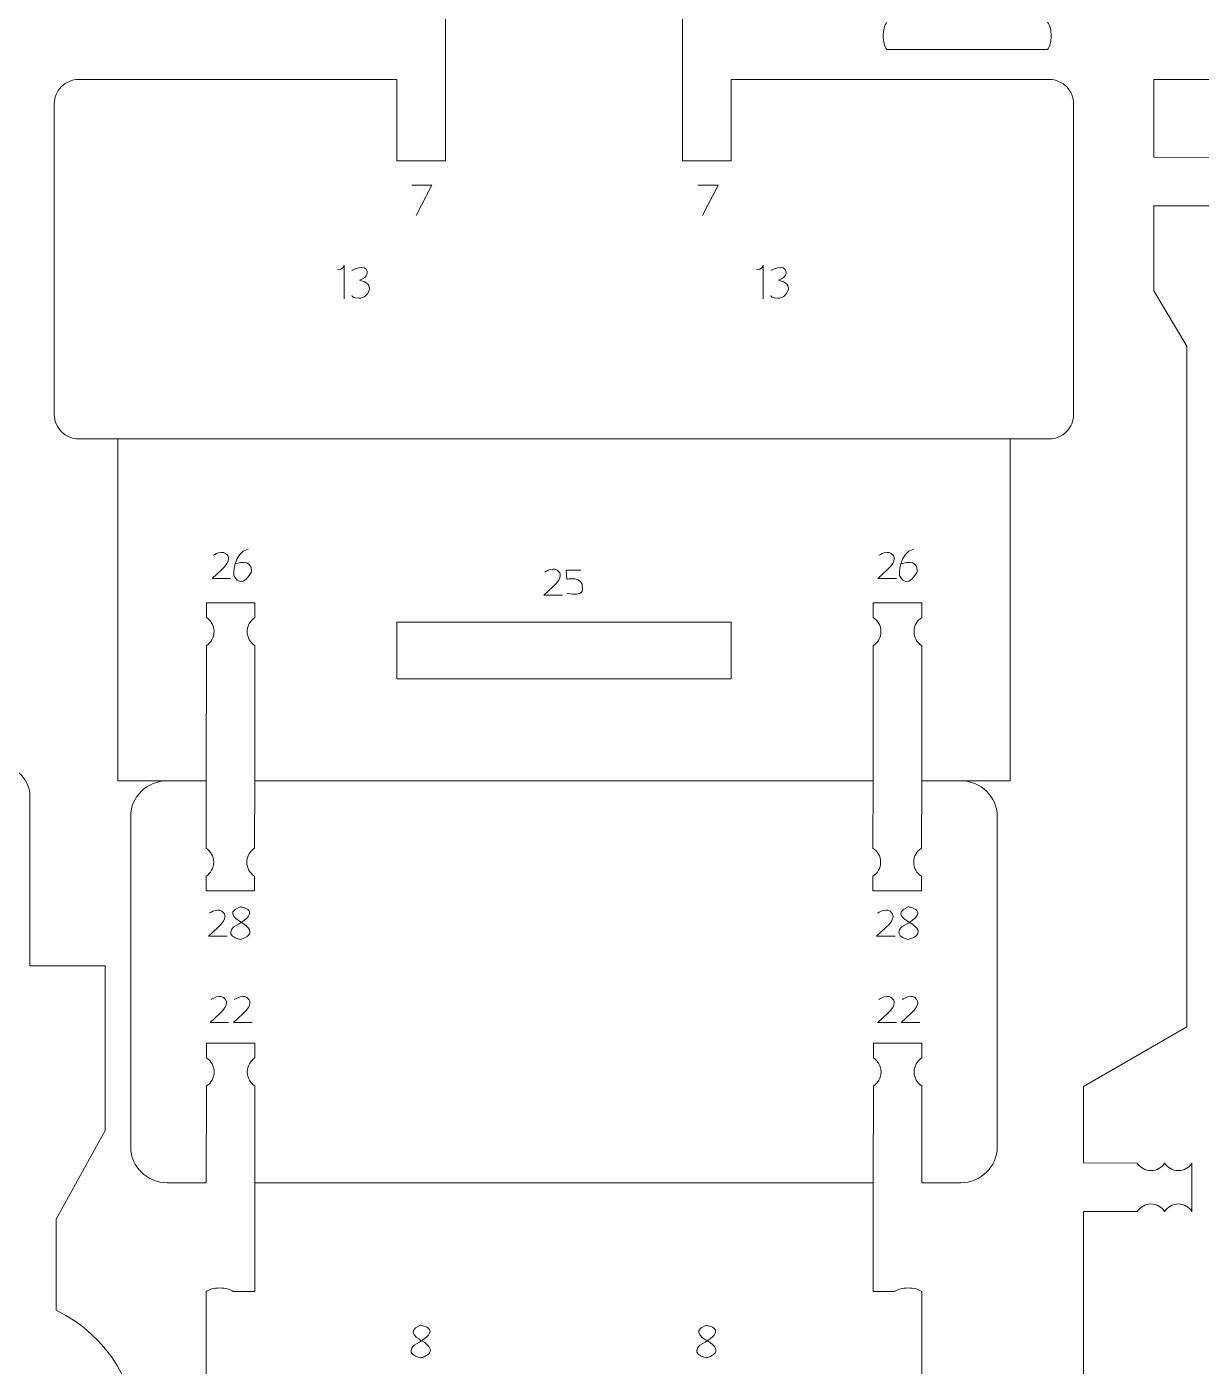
# Model space of a CAD drawing. Header units: centimetres. Extents: x -25 to 25, y -32.5 to 32.5.
# Drawn here: x -5.01 to 2.29, y -3.12 to 5.21 of the extents above; entities that cross this region are included whole.
import ezdxf

# ---------------------------------------------------------------- set-up
doc = ezdxf.new("R2010")
doc.units = ezdxf.units.CM
doc.header["$MEASUREMENT"] = 0
doc.layers.add('Capa 1', color=7, linetype='Continuous')

msp = doc.modelspace()

# ---------------------------------------------------------------- linework, layer by layer
at = {"layer": 'Capa 1', "color": 250, "lineweight": 9}
for points, knots in [([(-2.71258, 4.88007), (-2.71258, 4.88007), (-4.69207, 4.88007), (-4.69207, 4.88007), (-4.69207, 4.88007), (-4.73228, 4.88004), (-4.77084, 4.86405), (-4.79924, 4.8356), (-4.79924, 4.8356), (-4.82764, 4.80717), (-4.84357, 4.7688), (-4.84354, 4.7286), (-4.84354, 4.7286), (-4.84354, 4.7286), (-4.84354, 2.79654), (-4.84354, 2.79654), (-4.84354, 2.79654), (-4.84352, 2.75633), (-4.82753, 2.71777), (-4.7991, 2.68937), (-4.7991, 2.68937), (-4.77064, 2.66097), (-4.73228, 2.64504), (-4.69207, 2.64507), (-4.69207, 2.64507), (-4.69207, 2.64507), (-1.67285, 2.64507), (-1.67285, 2.64507), (-1.67285, 2.64507), (-1.67285, 2.64507), (1.34638, 2.64507), (1.34638, 2.64507), (1.34638, 2.64507), (1.38658, 2.64509), (1.42511, 2.66108), (1.45351, 2.68951), (1.45351, 2.68951), (1.48192, 2.71797), (1.49787, 2.75633), (1.49785, 2.79654), (1.49785, 2.79654), (1.49785, 2.79654), (1.49785, 4.7286), (1.49785, 4.7286), (1.49785, 4.7286), (1.49782, 4.7688), (1.48183, 4.80733), (1.45337, 4.83574), (1.45337, 4.83574), (1.42494, 4.86414), (1.38658, 4.8801), (1.34638, 4.88007), (1.34638, 4.88007), (1.34638, 4.88007), (-0.63312, 4.88007), (-0.63312, 4.88007), (-0.63312, 4.88007), (-0.63312, 4.88007), (-0.63312, 4.37519), (-0.63312, 4.37519), (-0.63312, 4.37519), (-0.63312, 4.37519), (-0.93606, 4.37519), (-0.93606, 4.37519), (-0.93606, 4.37519), (-0.93606, 4.37519), (-0.93606, 5.55662), (-0.93606, 5.55662), (-0.93606, 5.55662), (-0.93606, 5.55662), (-1.67285, 5.55662), (-1.67285, 5.55662), (-1.67285, 5.55662), (-1.67285, 5.55662), (-2.40967, 5.55662), (-2.40967, 5.55662), (-2.40967, 5.55662), (-2.40967, 5.55662), (-2.40967, 4.37519), (-2.40967, 4.37519), (-2.40967, 4.37519), (-2.40967, 4.37519), (-2.71258, 4.37519), (-2.71258, 4.37519), (-2.71258, 4.37519), (-2.71258, 4.37519), (-2.71258, 4.88007), (-2.71258, 4.88007)], [0, 0, 0, 0, 0.0434783, 0.0434783, 0.0434783, 0.0434783, 0.0869565, 0.0869565, 0.0869565, 0.0869565, 0.1304348, 0.1304348, 0.1304348, 0.1304348, 0.173913, 0.173913, 0.173913, 0.173913, 0.2173913, 0.2173913, 0.2173913, 0.2173913, 0.2608696, 0.2608696, 0.2608696, 0.2608696, 0.3043478, 0.3043478, 0.3043478, 0.3043478, 0.3478261, 0.3478261, 0.3478261, 0.3478261, 0.3913043, 0.3913043, 0.3913043, 0.3913043, 0.4347826, 0.4347826, 0.4347826, 0.4347826, 0.4782609, 0.4782609, 0.4782609, 0.4782609, 0.5217391, 0.5217391, 0.5217391, 0.5217391, 0.5652174, 0.5652174, 0.5652174, 0.5652174, 0.6086957, 0.6086957, 0.6086957, 0.6086957, 0.6521739, 0.6521739, 0.6521739, 0.6521739, 0.6956522, 0.6956522, 0.6956522, 0.6956522, 0.7391304, 0.7391304, 0.7391304, 0.7391304, 0.7826087, 0.7826087, 0.7826087, 0.7826087, 0.826087, 0.826087, 0.826087, 0.826087, 0.8695652, 0.8695652, 0.8695652, 0.8695652, 0.9130435, 0.9130435, 0.9130435, 0.9130435, 1, 1, 1, 1]), ([(3.02523, 4.3942), (3.02523, 4.3942), (1.99624, 4.39732), (1.99624, 4.39732), (1.99624, 4.39732), (1.99624, 4.39732), (1.99624, 4.8812), (1.99624, 4.8812), (1.99624, 4.8812), (1.99624, 4.8812), (4.12332, 4.8812), (4.12332, 4.8812)], [0, 0, 0, 0, 0.25, 0.25, 0.25, 0.25, 0.5, 0.5, 0.5, 0.5, 1, 1, 1, 1]), ([(1.89349, -1.86081), (1.89349, -1.86081), (1.55871, -1.85783), (1.55871, -1.85783), (1.55871, -1.85783), (1.55871, -1.85783), (1.55871, -1.38391), (1.55871, -1.38391), (1.55871, -1.38391), (1.55871, -1.38391), (2.20223, -1.01237), (2.20223, -1.01237), (2.20223, -1.01237), (2.20223, -1.01237), (2.20223, 3.22122), (2.20223, 3.22122), (2.20223, 3.22122), (2.20223, 3.22122), (1.99624, 3.56467), (1.99624, 3.56467), (1.99624, 3.56467), (1.99624, 3.56467), (1.99624, 4.09408), (1.99624, 4.09408), (1.99624, 4.09408), (1.99624, 4.09408), (2.89242, 4.09416), (2.89242, 4.09416), (2.89242, 4.09416), (3.00277, 4.09413), (2.96569, 4.09413), (3.02523, 4.09419)], [0, 0, 0, 0, 0.1111111, 0.1111111, 0.1111111, 0.1111111, 0.2222222, 0.2222222, 0.2222222, 0.2222222, 0.3333333, 0.3333333, 0.3333333, 0.3333333, 0.4444444, 0.4444444, 0.4444444, 0.4444444, 0.5555556, 0.5555556, 0.5555556, 0.5555556, 0.6666667, 0.6666667, 0.6666667, 0.6666667, 0.7777778, 0.7777778, 0.7777778, 0.7777778, 1, 1, 1, 1]), ([(-3.89692, 1.35873), (-3.89692, 1.35873), (-3.89853, 0.51801), (-3.89853, 0.51801), (-3.89853, 0.51801), (-3.89853, 0.51801), (-4.44814, 0.51801), (-4.44814, 0.51801), (-4.44814, 0.51801), (-4.44814, 0.51801), (-4.44814, 2.64507), (-4.44814, 2.64507)], [0, 0, 0, 0, 0.25, 0.25, 0.25, 0.25, 0.5, 0.5, 0.5, 0.5, 1, 1, 1, 1]), ([(1.10242, 2.64507), (1.10242, 2.64507), (1.10242, 0.51801), (1.10242, 0.51801), (1.10242, 0.51801), (1.10242, 0.51801), (0.55281, 0.51801), (0.55281, 0.51801), (0.55281, 0.51801), (0.55281, 0.51801), (0.55281, 1.35873), (0.55281, 1.35873)], [0, 0, 0, 0, 0.25, 0.25, 0.25, 0.25, 0.5, 0.5, 0.5, 0.5, 1, 1, 1, 1]), ([(-3.89693, 1.53324), (-3.89693, 1.53324), (-3.89704, 1.62484), (-3.89704, 1.62484), (-3.89704, 1.62484), (-3.89704, 1.62484), (-3.59559, 1.62484), (-3.59559, 1.62484), (-3.59559, 1.62484), (-3.59559, 1.62484), (-3.59559, 1.53322), (-3.59559, 1.53322)], [0, 0, 0, 0, 0.25, 0.25, 0.25, 0.25, 0.5, 0.5, 0.5, 0.5, 1, 1, 1, 1]), ([(0.25147, 1.53324), (0.25147, 1.53324), (0.25136, 1.62484), (0.25136, 1.62484), (0.25136, 1.62484), (0.25136, 1.62484), (0.55281, 1.62484), (0.55281, 1.62484), (0.55281, 1.62484), (0.55281, 1.62484), (0.55281, 1.53322), (0.55281, 1.53322)], [0, 0, 0, 0, 0.25, 0.25, 0.25, 0.25, 0.5, 0.5, 0.5, 0.5, 1, 1, 1, 1]), ([(-3.89693, 1.53323), (-3.86823, 1.5148), (-3.84921, 1.48261), (-3.84921, 1.44597), (-3.84921, 1.44597), (-3.84921, 1.40934), (-3.86823, 1.37714), (-3.89693, 1.35872)], [0, 0, 0, 0, 0.3333333, 0.3333333, 0.3333333, 0.3333333, 1, 1, 1, 1]), ([(-3.59559, 1.53323), (-3.62429, 1.5148), (-3.64331, 1.48261), (-3.64331, 1.44597), (-3.64331, 1.44597), (-3.64331, 1.40934), (-3.62429, 1.37714), (-3.59559, 1.35872)], [0, 0, 0, 0, 0.3333333, 0.3333333, 0.3333333, 0.3333333, 1, 1, 1, 1]), ([(-2.71258, 1.50526), (-2.71258, 1.50526), (-1.67285, 1.50526), (-1.67285, 1.50526), (-1.67285, 1.50526), (-1.67285, 1.50526), (-0.63312, 1.50526), (-0.63312, 1.50526), (-0.63312, 1.50526), (-0.63312, 1.50526), (-0.63312, 1.15196), (-0.63312, 1.15196), (-0.63312, 1.15196), (-0.63312, 1.15196), (-1.67285, 1.15196), (-1.67285, 1.15196), (-1.67285, 1.15196), (-1.67285, 1.15196), (-2.71258, 1.15196), (-2.71258, 1.15196), (-2.71258, 1.15196), (-2.71258, 1.15196), (-2.71258, 1.50526), (-2.71258, 1.50526)], [0, 0, 0, 0, 0.1428571, 0.1428571, 0.1428571, 0.1428571, 0.2857143, 0.2857143, 0.2857143, 0.2857143, 0.4285714, 0.4285714, 0.4285714, 0.4285714, 0.5714286, 0.5714286, 0.5714286, 0.5714286, 0.7142857, 0.7142857, 0.7142857, 0.7142857, 1, 1, 1, 1]), ([(0.25147, 1.53323), (0.28017, 1.5148), (0.29919, 1.48261), (0.29919, 1.44597), (0.29919, 1.44597), (0.29919, 1.40934), (0.28017, 1.37714), (0.25147, 1.35872)], [0, 0, 0, 0, 0.3333333, 0.3333333, 0.3333333, 0.3333333, 1, 1, 1, 1]), ([(0.55281, 1.53323), (0.52411, 1.5148), (0.50509, 1.48261), (0.50509, 1.44597), (0.50509, 1.44597), (0.50509, 1.40934), (0.52411, 1.37714), (0.55281, 1.35872)], [0, 0, 0, 0, 0.3333333, 0.3333333, 0.3333333, 0.3333333, 1, 1, 1, 1]), ([(0.25146, 1.35873), (0.25146, 1.35873), (0.24987, 0.51801), (0.24987, 0.51801), (0.24987, 0.51801), (0.24987, 0.51801), (-1.67285, 0.51801), (-1.67285, 0.51801), (-1.67285, 0.51801), (-1.67285, 0.51801), (-3.59559, 0.51801), (-3.59559, 0.51801), (-3.59559, 0.51801), (-3.59559, 0.51801), (-3.59559, 1.35873), (-3.59559, 1.35873)], [0, 0, 0, 0, 0.2, 0.2, 0.2, 0.2, 0.4, 0.4, 0.4, 0.4, 0.6, 0.6, 0.6, 0.6, 1, 1, 1, 1]), ([(-3.89621, -1.38058), (-3.89621, -1.38058), (-3.89853, -1.98263), (-3.89853, -1.98263), (-3.89853, -1.98263), (-3.89853, -1.98263), (-4.14093, -1.98263), (-4.14093, -1.98263), (-4.14093, -1.98263), (-4.14093, -1.98263), (-4.16409, -1.98146), (-4.16409, -1.98146), (-4.16409, -1.98146), (-4.16409, -1.98146), (-4.18658, -1.97808), (-4.18658, -1.97808), (-4.18658, -1.97808), (-4.18658, -1.97808), (-4.20828, -1.97259), (-4.20828, -1.97259), (-4.20828, -1.97259), (-4.20828, -1.97259), (-4.22912, -1.96511), (-4.22912, -1.96511), (-4.22912, -1.96511), (-4.22912, -1.96511), (-4.24896, -1.95571), (-4.24896, -1.95571), (-4.24896, -1.95571), (-4.24896, -1.95571), (-4.26771, -1.94458), (-4.26771, -1.94458), (-4.26771, -1.94458), (-4.26771, -1.94458), (-4.2852, -1.93174), (-4.2852, -1.93174), (-4.2852, -1.93174), (-4.2852, -1.93174), (-4.30133, -1.9174), (-4.30133, -1.9174), (-4.30133, -1.9174), (-4.30133, -1.9174), (-4.31603, -1.90158), (-4.31603, -1.90158), (-4.31603, -1.90158), (-4.31603, -1.90158), (-4.32912, -1.88448), (-4.32912, -1.88448), (-4.32912, -1.88448), (-4.32912, -1.88448), (-4.34053, -1.86618), (-4.34053, -1.86618), (-4.34053, -1.86618), (-4.34053, -1.86618), (-4.35013, -1.84676), (-4.35013, -1.84676), (-4.35013, -1.84676), (-4.35013, -1.84676), (-4.3578, -1.82636), (-4.3578, -1.82636), (-4.3578, -1.82636), (-4.3578, -1.82636), (-4.36341, -1.8051), (-4.36341, -1.8051), (-4.36341, -1.8051), (-4.36341, -1.8051), (-4.36687, -1.78312), (-4.36687, -1.78312), (-4.36687, -1.78312), (-4.36687, -1.78312), (-4.36804, -1.76046), (-4.36804, -1.76046), (-4.36804, -1.76046), (-4.36804, -1.76046), (-4.36804, 0.29584), (-4.36804, 0.29584), (-4.36804, 0.29584), (-4.36804, 0.29584), (-4.36687, 0.3185), (-4.36687, 0.3185), (-4.36687, 0.3185), (-4.36687, 0.3185), (-4.36341, 0.34051), (-4.36341, 0.34051), (-4.36341, 0.34051), (-4.36341, 0.34051), (-4.3578, 0.36174), (-4.3578, 0.36174), (-4.3578, 0.36174), (-4.3578, 0.36174), (-4.35013, 0.38214), (-4.35013, 0.38214), (-4.35013, 0.38214), (-4.35013, 0.38214), (-4.34053, 0.40155), (-4.34053, 0.40155), (-4.34053, 0.40155), (-4.34053, 0.40155), (-4.32912, 0.41986), (-4.32912, 0.41986), (-4.32912, 0.41986), (-4.32912, 0.41986), (-4.31603, 0.43699), (-4.31603, 0.43699), (-4.31603, 0.43699), (-4.31603, 0.43699), (-4.30133, 0.45278), (-4.30133, 0.45278), (-4.30133, 0.45278), (-4.30133, 0.45278), (-4.2852, 0.46712), (-4.2852, 0.46712), (-4.2852, 0.46712), (-4.2852, 0.46712), (-4.26771, 0.47995), (-4.26771, 0.47995), (-4.26771, 0.47995), (-4.26771, 0.47995), (-4.24896, 0.49111), (-4.24896, 0.49111), (-4.24896, 0.49111), (-4.24896, 0.49111), (-4.22912, 0.50049), (-4.22912, 0.50049), (-4.22912, 0.50049), (-4.22912, 0.50049), (-4.20828, 0.50799), (-4.20828, 0.50799), (-4.20828, 0.50799), (-4.20828, 0.50799), (-4.18658, 0.51346), (-4.18658, 0.51346), (-4.18658, 0.51346), (-4.18658, 0.51346), (-4.16409, 0.51687), (-4.16409, 0.51687), (-4.16409, 0.51687), (-4.16409, 0.51687), (-4.14093, 0.51801), (-4.14093, 0.51801)], [0, 0, 0, 0, 0.0277778, 0.0277778, 0.0277778, 0.0277778, 0.0555556, 0.0555556, 0.0555556, 0.0555556, 0.0833333, 0.0833333, 0.0833333, 0.0833333, 0.1111111, 0.1111111, 0.1111111, 0.1111111, 0.1388889, 0.1388889, 0.1388889, 0.1388889, 0.1666667, 0.1666667, 0.1666667, 0.1666667, 0.1944444, 0.1944444, 0.1944444, 0.1944444, 0.2222222, 0.2222222, 0.2222222, 0.2222222, 0.25, 0.25, 0.25, 0.25, 0.2777778, 0.2777778, 0.2777778, 0.2777778, 0.3055556, 0.3055556, 0.3055556, 0.3055556, 0.3333333, 0.3333333, 0.3333333, 0.3333333, 0.3611111, 0.3611111, 0.3611111, 0.3611111, 0.3888889, 0.3888889, 0.3888889, 0.3888889, 0.4166667, 0.4166667, 0.4166667, 0.4166667, 0.4444444, 0.4444444, 0.4444444, 0.4444444, 0.4722222, 0.4722222, 0.4722222, 0.4722222, 0.5, 0.5, 0.5, 0.5, 0.5277778, 0.5277778, 0.5277778, 0.5277778, 0.5555556, 0.5555556, 0.5555556, 0.5555556, 0.5833333, 0.5833333, 0.5833333, 0.5833333, 0.6111111, 0.6111111, 0.6111111, 0.6111111, 0.6388889, 0.6388889, 0.6388889, 0.6388889, 0.6666667, 0.6666667, 0.6666667, 0.6666667, 0.6944444, 0.6944444, 0.6944444, 0.6944444, 0.7222222, 0.7222222, 0.7222222, 0.7222222, 0.75, 0.75, 0.75, 0.75, 0.7777778, 0.7777778, 0.7777778, 0.7777778, 0.8055556, 0.8055556, 0.8055556, 0.8055556, 0.8333333, 0.8333333, 0.8333333, 0.8333333, 0.8611111, 0.8611111, 0.8611111, 0.8611111, 0.8888889, 0.8888889, 0.8888889, 0.8888889, 0.9166667, 0.9166667, 0.9166667, 0.9166667, 0.9444444, 0.9444444, 0.9444444, 0.9444444, 1, 1, 1, 1]), ([(0.79524, 0.51801), (0.79524, 0.51801), (0.81836, 0.51687), (0.81836, 0.51687), (0.81836, 0.51687), (0.81836, 0.51687), (0.84085, 0.51346), (0.84085, 0.51346), (0.84085, 0.51346), (0.84085, 0.51346), (0.86259, 0.50799), (0.86259, 0.50799), (0.86259, 0.50799), (0.86259, 0.50799), (0.88343, 0.50049), (0.88343, 0.50049), (0.88343, 0.50049), (0.88343, 0.50049), (0.90326, 0.49111), (0.90326, 0.49111), (0.90326, 0.49111), (0.90326, 0.49111), (0.92199, 0.47995), (0.92199, 0.47995), (0.92199, 0.47995), (0.92199, 0.47995), (0.93948, 0.46712), (0.93948, 0.46712), (0.93948, 0.46712), (0.93948, 0.46712), (0.95563, 0.45278), (0.95563, 0.45278), (0.95563, 0.45278), (0.95563, 0.45278), (0.97031, 0.43699), (0.97031, 0.43699), (0.97031, 0.43699), (0.97031, 0.43699), (0.98342, 0.41986), (0.98342, 0.41986), (0.98342, 0.41986), (0.98342, 0.41986), (0.99483, 0.40155), (0.99483, 0.40155), (0.99483, 0.40155), (0.99483, 0.40155), (1.0044, 0.38214), (1.0044, 0.38214), (1.0044, 0.38214), (1.0044, 0.38214), (1.01208, 0.36174), (1.01208, 0.36174), (1.01208, 0.36174), (1.01208, 0.36174), (1.01771, 0.34051), (1.01771, 0.34051), (1.01771, 0.34051), (1.01771, 0.34051), (1.02114, 0.3185), (1.02114, 0.3185), (1.02114, 0.3185), (1.02114, 0.3185), (1.02234, 0.29584), (1.02234, 0.29584), (1.02234, 0.29584), (1.02234, 0.29584), (1.02234, -1.76046), (1.02234, -1.76046), (1.02234, -1.76046), (1.02234, -1.76046), (1.02114, -1.78312), (1.02114, -1.78312), (1.02114, -1.78312), (1.02114, -1.78312), (1.01771, -1.8051), (1.01771, -1.8051), (1.01771, -1.8051), (1.01771, -1.8051), (1.01208, -1.82636), (1.01208, -1.82636), (1.01208, -1.82636), (1.01208, -1.82636), (1.0044, -1.84676), (1.0044, -1.84676), (1.0044, -1.84676), (1.0044, -1.84676), (0.99483, -1.86618), (0.99483, -1.86618), (0.99483, -1.86618), (0.99483, -1.86618), (0.98342, -1.88448), (0.98342, -1.88448), (0.98342, -1.88448), (0.98342, -1.88448), (0.97031, -1.90158), (0.97031, -1.90158), (0.97031, -1.90158), (0.97031, -1.90158), (0.95563, -1.9174), (0.95563, -1.9174), (0.95563, -1.9174), (0.95563, -1.9174), (0.93948, -1.93174), (0.93948, -1.93174), (0.93948, -1.93174), (0.93948, -1.93174), (0.92199, -1.94458), (0.92199, -1.94458), (0.92199, -1.94458), (0.92199, -1.94458), (0.90326, -1.95571), (0.90326, -1.95571), (0.90326, -1.95571), (0.90326, -1.95571), (0.88343, -1.96511), (0.88343, -1.96511), (0.88343, -1.96511), (0.88343, -1.96511), (0.86259, -1.97259), (0.86259, -1.97259), (0.86259, -1.97259), (0.86259, -1.97259), (0.84085, -1.97808), (0.84085, -1.97808), (0.84085, -1.97808), (0.84085, -1.97808), (0.81836, -1.98146), (0.81836, -1.98146), (0.81836, -1.98146), (0.81836, -1.98146), (0.79524, -1.98263), (0.79524, -1.98263), (0.79524, -1.98263), (0.79524, -1.98263), (0.55281, -1.98263), (0.55281, -1.98263), (0.55281, -1.98263), (0.55281, -1.98263), (0.55353, -1.38058), (0.55353, -1.38058)], [0, 0, 0, 0, 0.0277778, 0.0277778, 0.0277778, 0.0277778, 0.0555556, 0.0555556, 0.0555556, 0.0555556, 0.0833333, 0.0833333, 0.0833333, 0.0833333, 0.1111111, 0.1111111, 0.1111111, 0.1111111, 0.1388889, 0.1388889, 0.1388889, 0.1388889, 0.1666667, 0.1666667, 0.1666667, 0.1666667, 0.1944444, 0.1944444, 0.1944444, 0.1944444, 0.2222222, 0.2222222, 0.2222222, 0.2222222, 0.25, 0.25, 0.25, 0.25, 0.2777778, 0.2777778, 0.2777778, 0.2777778, 0.3055556, 0.3055556, 0.3055556, 0.3055556, 0.3333333, 0.3333333, 0.3333333, 0.3333333, 0.3611111, 0.3611111, 0.3611111, 0.3611111, 0.3888889, 0.3888889, 0.3888889, 0.3888889, 0.4166667, 0.4166667, 0.4166667, 0.4166667, 0.4444444, 0.4444444, 0.4444444, 0.4444444, 0.4722222, 0.4722222, 0.4722222, 0.4722222, 0.5, 0.5, 0.5, 0.5, 0.5277778, 0.5277778, 0.5277778, 0.5277778, 0.5555556, 0.5555556, 0.5555556, 0.5555556, 0.5833333, 0.5833333, 0.5833333, 0.5833333, 0.6111111, 0.6111111, 0.6111111, 0.6111111, 0.6388889, 0.6388889, 0.6388889, 0.6388889, 0.6666667, 0.6666667, 0.6666667, 0.6666667, 0.6944444, 0.6944444, 0.6944444, 0.6944444, 0.7222222, 0.7222222, 0.7222222, 0.7222222, 0.75, 0.75, 0.75, 0.75, 0.7777778, 0.7777778, 0.7777778, 0.7777778, 0.8055556, 0.8055556, 0.8055556, 0.8055556, 0.8333333, 0.8333333, 0.8333333, 0.8333333, 0.8611111, 0.8611111, 0.8611111, 0.8611111, 0.8888889, 0.8888889, 0.8888889, 0.8888889, 0.9166667, 0.9166667, 0.9166667, 0.9166667, 0.9444444, 0.9444444, 0.9444444, 0.9444444, 1, 1, 1, 1]), ([(-3.89914, -0.07588), (-3.87044, -0.05745), (-3.85142, -0.02526), (-3.85142, 0.01138), (-3.85142, 0.01138), (-3.85142, 0.04801), (-3.87044, 0.08021), (-3.89914, 0.09863)], [0, 0, 0, 0, 0.3333333, 0.3333333, 0.3333333, 0.3333333, 1, 1, 1, 1]), ([(-3.5978, -0.07588), (-3.6265, -0.05745), (-3.64552, -0.02526), (-3.64552, 0.01138), (-3.64552, 0.01138), (-3.64552, 0.04801), (-3.6265, 0.08021), (-3.5978, 0.09863)], [0, 0, 0, 0, 0.3333333, 0.3333333, 0.3333333, 0.3333333, 1, 1, 1, 1]), ([(0.24926, -0.07588), (0.27796, -0.05745), (0.29698, -0.02526), (0.29698, 0.01138), (0.29698, 0.01138), (0.29698, 0.04801), (0.27796, 0.08021), (0.24926, 0.09863)], [0, 0, 0, 0, 0.3333333, 0.3333333, 0.3333333, 0.3333333, 1, 1, 1, 1]), ([(0.5506, -0.07588), (0.5219, -0.05745), (0.50288, -0.02526), (0.50288, 0.01138), (0.50288, 0.01138), (0.50288, 0.04801), (0.5219, 0.08021), (0.5506, 0.09863)], [0, 0, 0, 0, 0.3333333, 0.3333333, 0.3333333, 0.3333333, 1, 1, 1, 1]), ([(-3.89914, -0.07589), (-3.89914, -0.07589), (-3.89925, -0.16749), (-3.89925, -0.16749), (-3.89925, -0.16749), (-3.89925, -0.16749), (-3.5978, -0.16749), (-3.5978, -0.16749), (-3.5978, -0.16749), (-3.5978, -0.16749), (-3.5978, -0.07587), (-3.5978, -0.07587)], [0, 0, 0, 0, 0.25, 0.25, 0.25, 0.25, 0.5, 0.5, 0.5, 0.5, 1, 1, 1, 1]), ([(0.24926, -0.07589), (0.24926, -0.07589), (0.24915, -0.16749), (0.24915, -0.16749), (0.24915, -0.16749), (0.24915, -0.16749), (0.5506, -0.16749), (0.5506, -0.16749), (0.5506, -0.16749), (0.5506, -0.16749), (0.5506, -0.07587), (0.5506, -0.07587)], [0, 0, 0, 0, 0.25, 0.25, 0.25, 0.25, 0.5, 0.5, 0.5, 0.5, 1, 1, 1, 1]), ([(-3.89621, -1.20606), (-3.89621, -1.20606), (-3.89632, -1.11446), (-3.89632, -1.11446), (-3.89632, -1.11446), (-3.89632, -1.11446), (-3.59487, -1.11446), (-3.59487, -1.11446), (-3.59487, -1.11446), (-3.59487, -1.11446), (-3.59487, -1.20608), (-3.59487, -1.20608)], [0, 0, 0, 0, 0.25, 0.25, 0.25, 0.25, 0.5, 0.5, 0.5, 0.5, 1, 1, 1, 1]), ([(0.25219, -1.20606), (0.25219, -1.20606), (0.25208, -1.11446), (0.25208, -1.11446), (0.25208, -1.11446), (0.25208, -1.11446), (0.55353, -1.11446), (0.55353, -1.11446), (0.55353, -1.11446), (0.55353, -1.11446), (0.55353, -1.20608), (0.55353, -1.20608)], [0, 0, 0, 0, 0.25, 0.25, 0.25, 0.25, 0.5, 0.5, 0.5, 0.5, 1, 1, 1, 1]), ([(-3.89621, -1.20607), (-3.86751, -1.2245), (-3.84849, -1.25669), (-3.84849, -1.29333), (-3.84849, -1.29333), (-3.84849, -1.32996), (-3.86751, -1.36216), (-3.89621, -1.38058)], [0, 0, 0, 0, 0.3333333, 0.3333333, 0.3333333, 0.3333333, 1, 1, 1, 1]), ([(-3.59487, -1.20607), (-3.62357, -1.2245), (-3.64259, -1.25669), (-3.64259, -1.29333), (-3.64259, -1.29333), (-3.64259, -1.32996), (-3.62357, -1.36216), (-3.59487, -1.38058)], [0, 0, 0, 0, 0.3333333, 0.3333333, 0.3333333, 0.3333333, 1, 1, 1, 1]), ([(0.25219, -1.20607), (0.28089, -1.2245), (0.29991, -1.25669), (0.29991, -1.29333), (0.29991, -1.29333), (0.29991, -1.32996), (0.28089, -1.36216), (0.25219, -1.38058)], [0, 0, 0, 0, 0.3333333, 0.3333333, 0.3333333, 0.3333333, 1, 1, 1, 1]), ([(0.55353, -1.20607), (0.52483, -1.2245), (0.50581, -1.25669), (0.50581, -1.29333), (0.50581, -1.29333), (0.50581, -1.32996), (0.52483, -1.36216), (0.55353, -1.38058)], [0, 0, 0, 0, 0.3333333, 0.3333333, 0.3333333, 0.3333333, 1, 1, 1, 1]), ([(1.89349, -1.86081), (1.91144, -1.88851), (1.94283, -1.90687), (1.97855, -1.90687), (1.97855, -1.90687), (2.01426, -1.90687), (2.04565, -1.88851), (2.06361, -1.86081)], [0, 0, 0, 0, 0.3333333, 0.3333333, 0.3333333, 0.3333333, 1, 1, 1, 1]), ([(2.06361, -1.86081), (2.08157, -1.88851), (2.11296, -1.90687), (2.14867, -1.90687), (2.14867, -1.90687), (2.18439, -1.90687), (2.21578, -1.88851), (2.23373, -1.86081), (2.23373, -1.86081), (2.23373, -1.86081), (2.23374, -2.16082), (2.23374, -2.16082)], [0, 0, 0, 0, 0.25, 0.25, 0.25, 0.25, 0.5, 0.5, 0.5, 0.5, 1, 1, 1, 1]), ([(0.38438, -2.66002), (0.38438, -2.66002), (0.24987, -2.66002), (0.24987, -2.66002), (0.24987, -2.66002), (0.24987, -2.66002), (0.24987, -1.98263), (0.24987, -1.98263), (0.24987, -1.98263), (0.24987, -1.98263), (-1.67285, -1.98263), (-1.67285, -1.98263), (-1.67285, -1.98263), (-1.67285, -1.98263), (-3.59559, -1.98263), (-3.59559, -1.98263), (-3.59559, -1.98263), (-3.59559, -1.98263), (-3.59559, -2.66002), (-3.59559, -2.66002), (-3.59559, -2.66002), (-3.59559, -2.66002), (-3.7301, -2.66002), (-3.7301, -2.66002)], [0, 0, 0, 0, 0.1428571, 0.1428571, 0.1428571, 0.1428571, 0.2857143, 0.2857143, 0.2857143, 0.2857143, 0.4285714, 0.4285714, 0.4285714, 0.4285714, 0.5714286, 0.5714286, 0.5714286, 0.5714286, 0.7142857, 0.7142857, 0.7142857, 0.7142857, 1, 1, 1, 1]), ([(2.05433, -6.80044), (2.05433, -6.80044), (2.05433, -7.4129), (2.05433, -7.4129), (2.05433, -7.4129), (2.05433, -7.4129), (1.68493, -7.4129), (1.68493, -7.4129), (1.68493, -7.4129), (1.65145, -7.4129), (1.61933, -7.39957), (1.59565, -7.37585), (1.59565, -7.37585), (1.57199, -7.35217), (1.55871, -7.32019), (1.55871, -7.28668), (1.55871, -7.28668), (1.55871, -7.28668), (1.55871, -2.16082), (1.55871, -2.16082), (1.55871, -2.16082), (1.55871, -2.16082), (1.89349, -2.16082), (1.89349, -2.16082)], [0, 0, 0, 0, 0.1428571, 0.1428571, 0.1428571, 0.1428571, 0.2857143, 0.2857143, 0.2857143, 0.2857143, 0.4285714, 0.4285714, 0.4285714, 0.4285714, 0.5714286, 0.5714286, 0.5714286, 0.5714286, 0.7142857, 0.7142857, 0.7142857, 0.7142857, 1, 1, 1, 1]), ([(1.89349, -2.16082), (1.91145, -2.13312), (1.94284, -2.11476), (1.97856, -2.11476), (1.97856, -2.11476), (2.01427, -2.11476), (2.04566, -2.13312), (2.06362, -2.16082)], [0, 0, 0, 0, 0.3333333, 0.3333333, 0.3333333, 0.3333333, 1, 1, 1, 1]), ([(2.06362, -2.16082), (2.08158, -2.13312), (2.11297, -2.11476), (2.14868, -2.11476), (2.14868, -2.11476), (2.18439, -2.11476), (2.21578, -2.13312), (2.23374, -2.16082)], [0, 0, 0, 0, 0.3333333, 0.3333333, 0.3333333, 0.3333333, 1, 1, 1, 1]), ([(-3.89853, -2.66002), (-3.88075, -2.64617), (-3.84967, -2.63699), (-3.81431, -2.63699), (-3.81431, -2.63699), (-3.77895, -2.63699), (-3.74787, -2.64617), (-3.73009, -2.66002)], [0, 0, 0, 0, 0.3333333, 0.3333333, 0.3333333, 0.3333333, 1, 1, 1, 1]), ([(0.38437, -2.66002), (0.40215, -2.64617), (0.43323, -2.63699), (0.46859, -2.63699), (0.46859, -2.63699), (0.50395, -2.63699), (0.53503, -2.64617), (0.55281, -2.66002)], [0, 0, 0, 0, 0.3333333, 0.3333333, 0.3333333, 0.3333333, 1, 1, 1, 1])]:
    msp.add_open_spline(points, degree=3, knots=knots, dxfattribs=at)
at = {"layer": 'Capa 1', "color": 250, "lineweight": 20}
for points in [[(0.33541, 5.06759), (0.32156, 5.08537), (0.3124, 5.11646), (0.31241, 5.15182), (0.31241, 5.15182), (0.31242, 5.18717), (0.32161, 5.21826), (0.33547, 5.23603)], [(1.33541, 5.06759), (1.34927, 5.08536), (1.35845, 5.11644), (1.35846, 5.1518), (1.35846, 5.1518), (1.35847, 5.18716), (1.34931, 5.21824), (1.33546, 5.23603)]]:
    msp.add_open_spline(points, degree=3, knots=[0, 0, 0, 0, 0.3333333, 0.3333333, 0.3333333, 0.3333333, 1, 1, 1, 1], dxfattribs=at)
msp.add_open_spline([(1.33541, 5.06759), (1.33541, 5.06759), (0.33541, 5.06759), (0.33541, 5.06759)], degree=3, dxfattribs=at)
at = {"layer": 'Capa 1', "color": 22, "lineweight": 5}
for points, knots in [([(-2.62007, 4.22279), (-2.62007, 4.22279), (-2.49481, 4.22279), (-2.49481, 4.22279), (-2.49481, 4.22279), (-2.49481, 4.22279), (-2.59203, 4.03321), (-2.59203, 4.03321)], [0, 0, 0, 0, 0.3333333, 0.3333333, 0.3333333, 0.3333333, 1, 1, 1, 1]), ([(-0.83854, 4.22279), (-0.83854, 4.22279), (-0.71328, 4.22279), (-0.71328, 4.22279), (-0.71328, 4.22279), (-0.71328, 4.22279), (-0.8105, 4.03321), (-0.8105, 4.03321)], [0, 0, 0, 0, 0.3333333, 0.3333333, 0.3333333, 0.3333333, 1, 1, 1, 1]), ([(-2.99272, 3.53621), (-2.99272, 3.53621), (-2.98549, 3.51773), (-2.94944, 3.51893), (-2.94944, 3.51893), (-2.93073, 3.51955), (-2.91733, 3.52624), (-2.90761, 3.53389), (-2.90761, 3.53389), (-2.88391, 3.55259), (-2.88269, 3.58163), (-2.88269, 3.58163), (-2.88269, 3.58163), (-2.88391, 3.62334), (-2.94513, 3.63138), (-2.94513, 3.63138), (-2.94513, 3.63138), (-2.88517, 3.65367), (-2.89754, 3.6858), (-2.89754, 3.6858), (-2.89754, 3.6858), (-2.90618, 3.73523), (-2.99272, 3.69324), (-2.99272, 3.69324)], [0, 0, 0, 0, 0.1428571, 0.1428571, 0.1428571, 0.1428571, 0.2857143, 0.2857143, 0.2857143, 0.2857143, 0.4285714, 0.4285714, 0.4285714, 0.4285714, 0.5714286, 0.5714286, 0.5714286, 0.5714286, 0.7142857, 0.7142857, 0.7142857, 0.7142857, 1, 1, 1, 1]), ([(-0.38645, 3.53621), (-0.38645, 3.53621), (-0.37922, 3.51773), (-0.34317, 3.51893), (-0.34317, 3.51893), (-0.32446, 3.51955), (-0.31106, 3.52624), (-0.30134, 3.53389), (-0.30134, 3.53389), (-0.27764, 3.55259), (-0.27642, 3.58163), (-0.27642, 3.58163), (-0.27642, 3.58163), (-0.27764, 3.62334), (-0.33886, 3.63138), (-0.33886, 3.63138), (-0.33886, 3.63138), (-0.2789, 3.65367), (-0.29127, 3.6858), (-0.29127, 3.6858), (-0.29127, 3.6858), (-0.29991, 3.73523), (-0.38645, 3.69324), (-0.38645, 3.69324)], [0, 0, 0, 0, 0.1428571, 0.1428571, 0.1428571, 0.1428571, 0.2857143, 0.2857143, 0.2857143, 0.2857143, 0.4285714, 0.4285714, 0.4285714, 0.4285714, 0.5714286, 0.5714286, 0.5714286, 0.5714286, 0.7142857, 0.7142857, 0.7142857, 0.7142857, 1, 1, 1, 1]), ([(-3.85527, 1.92037), (-3.85527, 1.92037), (-3.79344, 1.96118), (-3.76628, 1.92037), (-3.76628, 1.92037), (-3.76628, 1.92037), (-3.73536, 1.88947), (-3.80335, 1.83013)], [0, 0, 0, 0, 0.3333333, 0.3333333, 0.3333333, 0.3333333, 1, 1, 1, 1]), ([(-3.71548, 1.86725), (-3.71548, 1.86725), (-3.61164, 1.9078), (-3.61659, 1.81914), (-3.61659, 1.81914), (-3.61659, 1.81914), (-3.67178, 1.69737), (-3.72704, 1.79306), (-3.72704, 1.79306), (-3.72704, 1.79306), (-3.73198, 1.93813), (-3.63807, 1.95789)], [0, 0, 0, 0, 0.25, 0.25, 0.25, 0.25, 0.5, 0.5, 0.5, 0.5, 1, 1, 1, 1]), ([(0.28578, 1.92037), (0.28578, 1.92037), (0.34761, 1.96118), (0.37477, 1.92037), (0.37477, 1.92037), (0.37477, 1.92037), (0.40569, 1.88947), (0.3377, 1.83013)], [0, 0, 0, 0, 0.3333333, 0.3333333, 0.3333333, 0.3333333, 1, 1, 1, 1]), ([(0.42557, 1.86725), (0.42557, 1.86725), (0.52941, 1.9078), (0.52446, 1.81914), (0.52446, 1.81914), (0.52446, 1.81914), (0.46927, 1.69737), (0.41401, 1.79306), (0.41401, 1.79306), (0.41401, 1.79306), (0.40907, 1.93813), (0.50298, 1.95789)], [0, 0, 0, 0, 0.25, 0.25, 0.25, 0.25, 0.5, 0.5, 0.5, 0.5, 1, 1, 1, 1]), ([(-1.79184, 1.81629), (-1.79184, 1.81629), (-1.73001, 1.8571), (-1.70285, 1.81629), (-1.70285, 1.81629), (-1.70285, 1.81629), (-1.67193, 1.78539), (-1.73992, 1.72605)], [0, 0, 0, 0, 0.3333333, 0.3333333, 0.3333333, 0.3333333, 1, 1, 1, 1]), ([(-3.80335, 1.83013), (-3.80335, 1.83013), (-3.86143, 1.77575), (-3.86143, 1.77575), (-3.86143, 1.77575), (-3.86143, 1.77575), (-3.74611, 1.77575), (-3.74611, 1.77575)], [0, 0, 0, 0, 0.3333333, 0.3333333, 0.3333333, 0.3333333, 1, 1, 1, 1]), ([(-1.56765, 1.82726), (-1.56765, 1.82726), (-1.65912, 1.82781), (-1.65912, 1.82781), (-1.65912, 1.82781), (-1.65912, 1.82781), (-1.65583, 1.77143), (-1.65583, 1.77143)], [0, 0, 0, 0, 0.3333333, 0.3333333, 0.3333333, 0.3333333, 1, 1, 1, 1]), ([(-1.65583, 1.77143), (-1.65583, 1.77143), (-1.55074, 1.79549), (-1.55692, 1.71426), (-1.55692, 1.71426), (-1.55692, 1.71426), (-1.54581, 1.65857), (-1.65583, 1.68578)], [0, 0, 0, 0, 0.3333333, 0.3333333, 0.3333333, 0.3333333, 1, 1, 1, 1]), ([(0.3377, 1.83013), (0.3377, 1.83013), (0.27962, 1.77575), (0.27962, 1.77575), (0.27962, 1.77575), (0.27962, 1.77575), (0.39494, 1.77575), (0.39494, 1.77575)], [0, 0, 0, 0, 0.3333333, 0.3333333, 0.3333333, 0.3333333, 1, 1, 1, 1]), ([(-1.73992, 1.72605), (-1.73992, 1.72605), (-1.798, 1.67167), (-1.798, 1.67167), (-1.798, 1.67167), (-1.798, 1.67167), (-1.68268, 1.67167), (-1.68268, 1.67167)], [0, 0, 0, 0, 0.3333333, 0.3333333, 0.3333333, 0.3333333, 1, 1, 1, 1]), ([(-3.87781, -0.30474), (-3.87781, -0.30474), (-3.81598, -0.26393), (-3.78882, -0.30474), (-3.78882, -0.30474), (-3.78882, -0.30474), (-3.7579, -0.33564), (-3.82589, -0.39498)], [0, 0, 0, 0, 0.3333333, 0.3333333, 0.3333333, 0.3333333, 1, 1, 1, 1]), ([(-3.68245, -0.36073), (-3.68245, -0.36073), (-3.79426, -0.30702), (-3.68719, -0.26655), (-3.68719, -0.26655), (-3.68719, -0.26655), (-3.53049, -0.28773), (-3.7265, -0.3904), (-3.7265, -0.3904), (-3.7265, -0.3904), (-3.79016, -0.44577), (-3.68685, -0.46941), (-3.68685, -0.46941), (-3.68685, -0.46941), (-3.55344, -0.43811), (-3.68245, -0.36073)], [0, 0, 0, 0, 0.2, 0.2, 0.2, 0.2, 0.4, 0.4, 0.4, 0.4, 0.6, 0.6, 0.6, 0.6, 1, 1, 1, 1]), ([(0.27843, -0.30474), (0.27843, -0.30474), (0.34026, -0.26393), (0.36742, -0.30474), (0.36742, -0.30474), (0.36742, -0.30474), (0.39834, -0.33564), (0.33035, -0.39498)], [0, 0, 0, 0, 0.3333333, 0.3333333, 0.3333333, 0.3333333, 1, 1, 1, 1]), ([(0.47379, -0.36073), (0.47379, -0.36073), (0.36198, -0.30702), (0.46905, -0.26655), (0.46905, -0.26655), (0.46905, -0.26655), (0.62575, -0.28773), (0.42974, -0.3904), (0.42974, -0.3904), (0.42974, -0.3904), (0.36608, -0.44577), (0.46939, -0.46941), (0.46939, -0.46941), (0.46939, -0.46941), (0.6028, -0.43811), (0.47379, -0.36073)], [0, 0, 0, 0, 0.2, 0.2, 0.2, 0.2, 0.4, 0.4, 0.4, 0.4, 0.6, 0.6, 0.6, 0.6, 1, 1, 1, 1]), ([(-3.82589, -0.39498), (-3.82589, -0.39498), (-3.88397, -0.44936), (-3.88397, -0.44936), (-3.88397, -0.44936), (-3.88397, -0.44936), (-3.76865, -0.44936), (-3.76865, -0.44936)], [0, 0, 0, 0, 0.3333333, 0.3333333, 0.3333333, 0.3333333, 1, 1, 1, 1]), ([(0.33035, -0.39498), (0.33035, -0.39498), (0.27227, -0.44936), (0.27227, -0.44936), (0.27227, -0.44936), (0.27227, -0.44936), (0.38759, -0.44936), (0.38759, -0.44936)], [0, 0, 0, 0, 0.3333333, 0.3333333, 0.3333333, 0.3333333, 1, 1, 1, 1]), ([(-3.86784, -0.8421), (-3.86784, -0.8421), (-3.80601, -0.80129), (-3.77885, -0.8421), (-3.77885, -0.8421), (-3.77885, -0.8421), (-3.74793, -0.873), (-3.81592, -0.93234)], [0, 0, 0, 0, 0.3333333, 0.3333333, 0.3333333, 0.3333333, 1, 1, 1, 1]), ([(-3.72201, -0.8421), (-3.72201, -0.8421), (-3.66018, -0.80129), (-3.63302, -0.8421), (-3.63302, -0.8421), (-3.63302, -0.8421), (-3.6021, -0.873), (-3.67009, -0.93234)], [0, 0, 0, 0, 0.3333333, 0.3333333, 0.3333333, 0.3333333, 1, 1, 1, 1]), ([(0.28575, -0.8421), (0.28575, -0.8421), (0.34758, -0.80129), (0.37474, -0.8421), (0.37474, -0.8421), (0.37474, -0.8421), (0.40566, -0.873), (0.33767, -0.93234)], [0, 0, 0, 0, 0.3333333, 0.3333333, 0.3333333, 0.3333333, 1, 1, 1, 1]), ([(0.43158, -0.8421), (0.43158, -0.8421), (0.49341, -0.80129), (0.52057, -0.8421), (0.52057, -0.8421), (0.52057, -0.8421), (0.55149, -0.873), (0.4835, -0.93234)], [0, 0, 0, 0, 0.3333333, 0.3333333, 0.3333333, 0.3333333, 1, 1, 1, 1]), ([(-3.81592, -0.93234), (-3.81592, -0.93234), (-3.874, -0.98672), (-3.874, -0.98672), (-3.874, -0.98672), (-3.874, -0.98672), (-3.75868, -0.98672), (-3.75868, -0.98672)], [0, 0, 0, 0, 0.3333333, 0.3333333, 0.3333333, 0.3333333, 1, 1, 1, 1]), ([(-3.67009, -0.93234), (-3.67009, -0.93234), (-3.72817, -0.98672), (-3.72817, -0.98672), (-3.72817, -0.98672), (-3.72817, -0.98672), (-3.61285, -0.98672), (-3.61285, -0.98672)], [0, 0, 0, 0, 0.3333333, 0.3333333, 0.3333333, 0.3333333, 1, 1, 1, 1]), ([(0.33767, -0.93234), (0.33767, -0.93234), (0.27959, -0.98672), (0.27959, -0.98672), (0.27959, -0.98672), (0.27959, -0.98672), (0.39491, -0.98672), (0.39491, -0.98672)], [0, 0, 0, 0, 0.3333333, 0.3333333, 0.3333333, 0.3333333, 1, 1, 1, 1]), ([(0.4835, -0.93234), (0.4835, -0.93234), (0.42542, -0.98672), (0.42542, -0.98672), (0.42542, -0.98672), (0.42542, -0.98672), (0.54074, -0.98672), (0.54074, -0.98672)], [0, 0, 0, 0, 0.3333333, 0.3333333, 0.3333333, 0.3333333, 1, 1, 1, 1]), ([(-2.56011, -2.96343), (-2.56011, -2.96343), (-2.67192, -2.90972), (-2.56485, -2.86925), (-2.56485, -2.86925), (-2.56485, -2.86925), (-2.40815, -2.89043), (-2.60416, -2.9931), (-2.60416, -2.9931), (-2.60416, -2.9931), (-2.66782, -3.04847), (-2.56451, -3.07211), (-2.56451, -3.07211), (-2.56451, -3.07211), (-2.4311, -3.04081), (-2.56011, -2.96343)], [0, 0, 0, 0, 0.2, 0.2, 0.2, 0.2, 0.4, 0.4, 0.4, 0.4, 0.6, 0.6, 0.6, 0.6, 1, 1, 1, 1]), ([(-0.78397, -2.96343), (-0.78397, -2.96343), (-0.89578, -2.90972), (-0.78871, -2.86925), (-0.78871, -2.86925), (-0.78871, -2.86925), (-0.63201, -2.89043), (-0.82802, -2.9931), (-0.82802, -2.9931), (-0.82802, -2.9931), (-0.89168, -3.04847), (-0.78837, -3.07211), (-0.78837, -3.07211), (-0.78837, -3.07211), (-0.65496, -3.04081), (-0.78397, -2.96343)], [0, 0, 0, 0, 0.2, 0.2, 0.2, 0.2, 0.4, 0.4, 0.4, 0.4, 0.6, 0.6, 0.6, 0.6, 1, 1, 1, 1])]:
    msp.add_open_spline(points, degree=3, knots=knots, dxfattribs=at)
for points in [[(-3.08106, 3.69658), (-3.08106, 3.69658), (-3.04065, 3.69823), (-3.03901, 3.726)], [(-3.03901, 3.726), (-3.03901, 3.726), (-3.03901, 3.51649), (-3.03901, 3.51649)], [(-0.47479, 3.69658), (-0.47479, 3.69658), (-0.43438, 3.69823), (-0.43274, 3.726)], [(-0.43274, 3.726), (-0.43274, 3.726), (-0.43274, 3.51649), (-0.43274, 3.51649)]]:
    msp.add_open_spline(points, degree=3, dxfattribs=at)
at = {"layer": 'Capa 1', "color": 250, "lineweight": 18}
for points, knots in [([(-4.99549, -0.63309), (-4.99549, -0.63309), (-4.99546, 0.44779), (-4.99546, 0.44779), (-4.99546, 0.44779), (-4.99546, 0.44779), (-5.02198, 0.60711), (-5.17651, 0.60711), (-5.17651, 0.60711), (-5.17651, 0.60711), (-6.04564, 0.60727), (-6.04564, 0.60727), (-6.04564, 0.60727), (-6.04564, 0.60727), (-6.04564, 0.30706), (-6.04564, 0.30706), (-6.04564, 0.30706), (-6.04564, 0.30706), (-5.72712, 0.30845), (-5.72712, 0.30845)], [0, 0, 0, 0, 0.1666667, 0.1666667, 0.1666667, 0.1666667, 0.3333333, 0.3333333, 0.3333333, 0.3333333, 0.5, 0.5, 0.5, 0.5, 0.6666667, 0.6666667, 0.6666667, 0.6666667, 1, 1, 1, 1]), ([(-4.99549, -0.63309), (-4.99549, -0.63309), (-4.68127, -0.63309), (-4.68127, -0.63309), (-4.68127, -0.63309), (-4.68127, -0.63309), (-4.52747, -0.63309), (-4.52747, -0.63309), (-4.52747, -0.63309), (-4.52747, -0.63309), (-4.52747, -1.65817), (-4.52747, -1.65817), (-4.52747, -1.65817), (-4.52747, -1.65817), (-4.83224, -2.2092), (-4.83224, -2.2092), (-4.83224, -2.2092), (-4.83224, -2.2092), (-4.83224, -2.77529), (-4.83224, -2.77529), (-4.83224, -2.77529), (-4.15704, -3.10604), (-4.15784, -4.05615), (-4.83224, -4.38651), (-4.83224, -4.38651), (-4.83224, -4.38651), (-4.83224, -4.95257), (-4.83224, -4.95257), (-4.83224, -4.95257), (-4.83224, -4.95257), (-4.52747, -5.50363), (-4.52747, -5.50363), (-4.52747, -5.50363), (-4.52747, -5.50363), (-4.52747, -6.52869), (-4.52747, -6.52869), (-4.52747, -6.52869), (-4.52747, -6.52869), (-4.99547, -6.52869), (-4.99547, -6.52869)], [0, 0, 0, 0, 0.0909091, 0.0909091, 0.0909091, 0.0909091, 0.1818182, 0.1818182, 0.1818182, 0.1818182, 0.2727273, 0.2727273, 0.2727273, 0.2727273, 0.3636364, 0.3636364, 0.3636364, 0.3636364, 0.4545455, 0.4545455, 0.4545455, 0.4545455, 0.5454545, 0.5454545, 0.5454545, 0.5454545, 0.6363636, 0.6363636, 0.6363636, 0.6363636, 0.7272727, 0.7272727, 0.7272727, 0.7272727, 0.8181818, 0.8181818, 0.8181818, 0.8181818, 1, 1, 1, 1])]:
    msp.add_open_spline(points, degree=3, knots=knots, dxfattribs=at)
at = {"layer": 'Capa 1', "color": 250, "lineweight": 9}
for points in [[(-3.89853, 0.51801), (-3.89853, 0.51801), (-3.89914, 0.09863), (-3.89914, 0.09863)], [(-3.5978, 0.09863), (-3.5978, 0.09863), (-3.59559, 0.51801), (-3.59559, 0.51801)], [(0.24987, 0.51801), (0.24987, 0.51801), (0.24926, 0.09863), (0.24926, 0.09863)], [(0.5506, 0.09863), (0.5506, 0.09863), (0.55281, 0.51801), (0.55281, 0.51801)], [(-3.59559, -1.98263), (-3.59559, -1.98263), (-3.59487, -1.38058), (-3.59487, -1.38058)], [(0.25219, -1.38058), (0.25219, -1.38058), (0.24987, -1.98263), (0.24987, -1.98263)], [(-3.89853, -2.66002), (-3.89853, -2.66002), (-3.89853, -3.89051), (-3.89853, -3.89051)], [(0.55281, -3.89051), (0.55281, -3.89051), (0.55281, -2.66002), (0.55281, -2.66002)]]:
    msp.add_open_spline(points, degree=3, dxfattribs=at)

doc.saveas('drawing.dxf')
